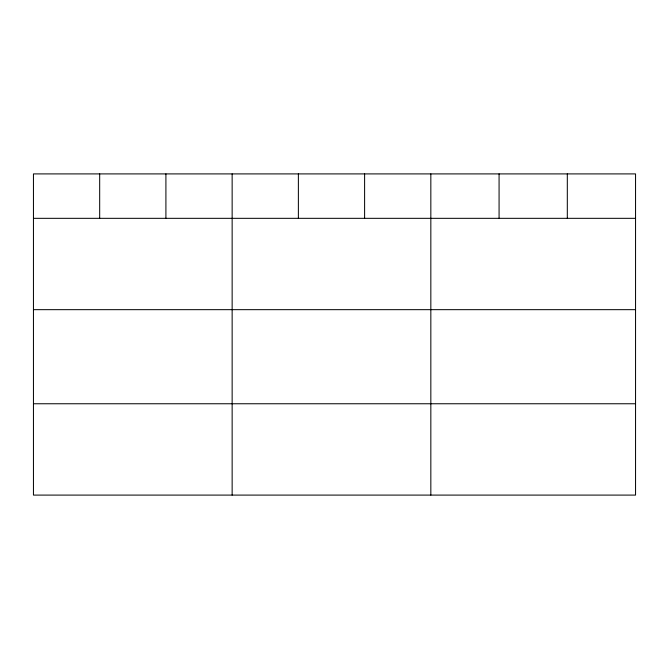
<?xml version="1.0" encoding="UTF-8"?>
<svg xmlns="http://www.w3.org/2000/svg" width="669" height="669" viewBox="0 0 669 669"><rect width="100%" height="100%" fill="white"/><g stroke="black" fill="none" stroke-linecap="round" stroke-linejoin="round"><path stroke-width="1" d="M635.55 218.328L635.55 495.093L33.45 495.093L33.45 173.907L635.55 173.907L635.55 218.328L33.45 218.328M33.45 309.663L635.55 309.663M33.45 403.758L635.55 403.758M567.312 173.907L567.312 218.328M499.074 173.907L499.074 218.328M430.836 173.907L430.836 495.093M364.605 173.907L364.605 218.328M298.374 173.907L298.374 218.328M232.143 173.907L232.143 495.093M165.912 173.907L165.912 218.328M99.681 173.907L99.681 218.328"/></g></svg>
